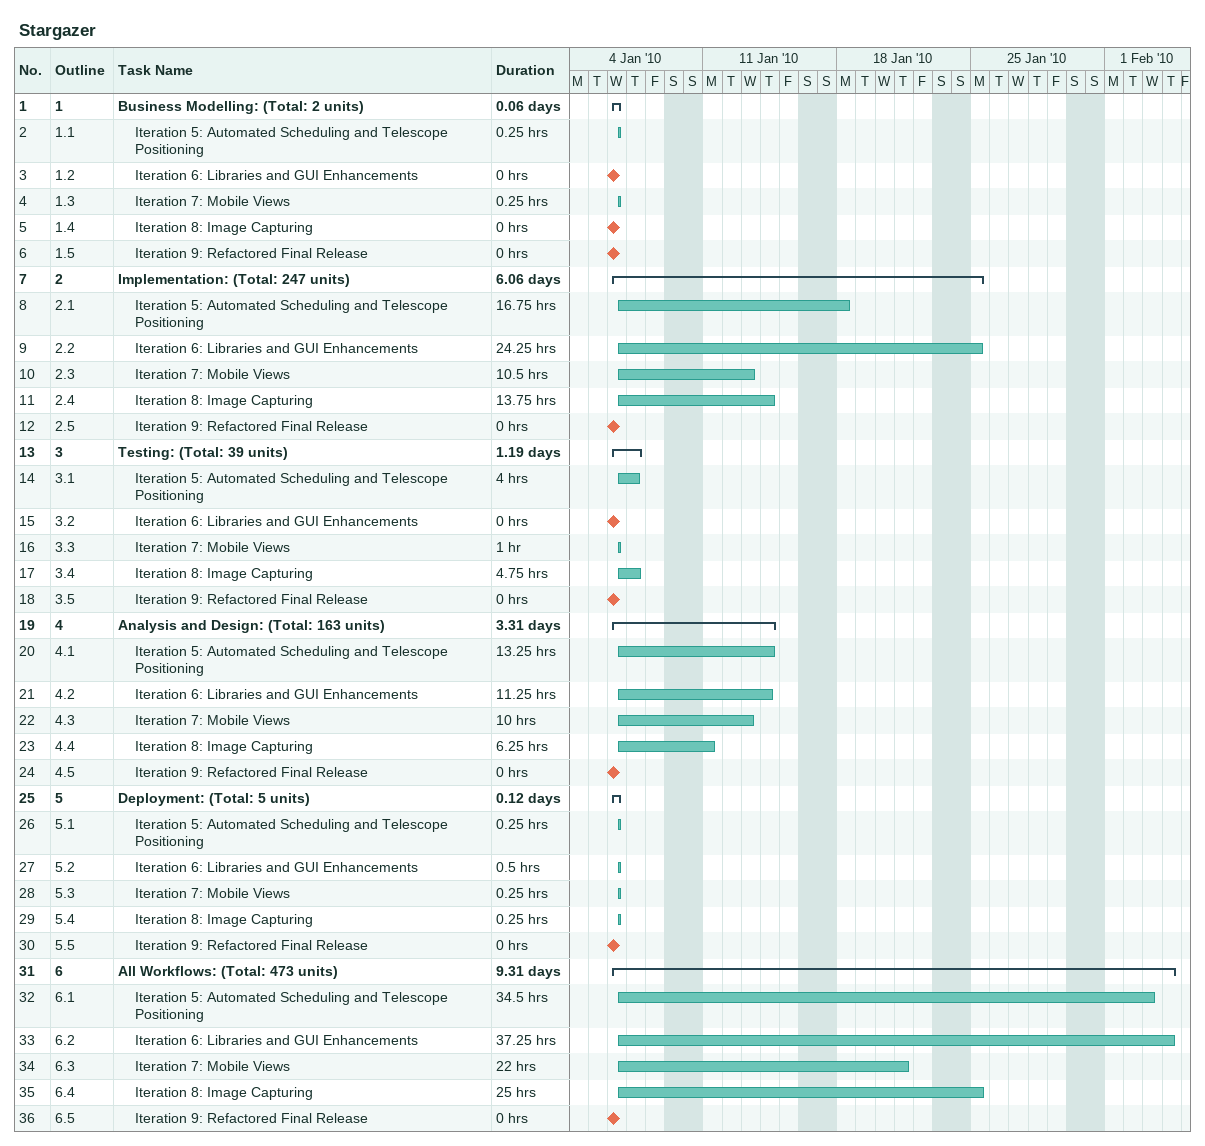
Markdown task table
Stargazer

| ID | WBS | Task | Duration | Start | Finish |
|---|---|---|---|---|---|
| 1 | 1 | **Business Modelling: (Total: 2 units)** | 0.06d | 2010-01-06 | 2010-01-06 |
| 2 | 1.1 | Iteration 5: Automated Scheduling and Telescope Positioning | 0.25h | 2010-01-06 | 2010-01-06 |
| 3 | 1.2 | Iteration 6: Libraries and GUI Enhancements | 0h | 2010-01-06 | 2010-01-06 |
| 4 | 1.3 | Iteration 7: Mobile Views | 0.25h | 2010-01-06 | 2010-01-06 |
| 5 | 1.4 | Iteration 8: Image Capturing | 0h | 2010-01-06 | 2010-01-06 |
| 6 | 1.5 | Iteration 9: Refactored Final Release | 0h | 2010-01-06 | 2010-01-06 |
| 7 | 2 | **Implementation: (Total: 247 units)** | 6.06d | 2010-01-06 | 2010-01-25 |
| 8 | 2.1 | Iteration 5: Automated Scheduling and Telescope Positioning | 16.75h | 2010-01-06 | 2010-01-18 |
| 9 | 2.2 | Iteration 6: Libraries and GUI Enhancements | 24.25h | 2010-01-06 | 2010-01-25 |
| 10 | 2.3 | Iteration 7: Mobile Views | 10.5h | 2010-01-06 | 2010-01-13 |
| 11 | 2.4 | Iteration 8: Image Capturing | 13.75h | 2010-01-06 | 2010-01-14 |
| 12 | 2.5 | Iteration 9: Refactored Final Release | 0h | 2010-01-06 | 2010-01-06 |
| 13 | 3 | **Testing: (Total: 39 units)** | 1.19d | 2010-01-06 | 2010-01-07 |
| 14 | 3.1 | Iteration 5: Automated Scheduling and Telescope Positioning | 4h | 2010-01-06 | 2010-01-07 |
| 15 | 3.2 | Iteration 6: Libraries and GUI Enhancements | 0h | 2010-01-06 | 2010-01-06 |
| 16 | 3.3 | Iteration 7: Mobile Views | 1h | 2010-01-06 | 2010-01-06 |
| 17 | 3.4 | Iteration 8: Image Capturing | 4.75h | 2010-01-06 | 2010-01-07 |
| 18 | 3.5 | Iteration 9: Refactored Final Release | 0h | 2010-01-06 | 2010-01-06 |
| 19 | 4 | **Analysis and Design: (Total: 163 units)** | 3.31d | 2010-01-06 | 2010-01-14 |
| 20 | 4.1 | Iteration 5: Automated Scheduling and Telescope Positioning | 13.25h | 2010-01-06 | 2010-01-14 |
| 21 | 4.2 | Iteration 6: Libraries and GUI Enhancements | 11.25h | 2010-01-06 | 2010-01-14 |
| 22 | 4.3 | Iteration 7: Mobile Views | 10h | 2010-01-06 | 2010-01-13 |
| 23 | 4.4 | Iteration 8: Image Capturing | 6.25h | 2010-01-06 | 2010-01-11 |
| 24 | 4.5 | Iteration 9: Refactored Final Release | 0h | 2010-01-06 | 2010-01-06 |
| 25 | 5 | **Deployment: (Total: 5 units)** | 0.12d | 2010-01-06 | 2010-01-06 |
| 26 | 5.1 | Iteration 5: Automated Scheduling and Telescope Positioning | 0.25h | 2010-01-06 | 2010-01-06 |
| 27 | 5.2 | Iteration 6: Libraries and GUI Enhancements | 0.5h | 2010-01-06 | 2010-01-06 |
| 28 | 5.3 | Iteration 7: Mobile Views | 0.25h | 2010-01-06 | 2010-01-06 |
| 29 | 5.4 | Iteration 8: Image Capturing | 0.25h | 2010-01-06 | 2010-01-06 |
| 30 | 5.5 | Iteration 9: Refactored Final Release | 0h | 2010-01-06 | 2010-01-06 |
| 31 | 6 | **All Workflows: (Total: 473 units)** | 9.31d | 2010-01-06 | 2010-02-04 |
| 32 | 6.1 | Iteration 5: Automated Scheduling and Telescope Positioning | 34.5h | 2010-01-06 | 2010-02-03 |
| 33 | 6.2 | Iteration 6: Libraries and GUI Enhancements | 37.25h | 2010-01-06 | 2010-02-04 |
| 34 | 6.3 | Iteration 7: Mobile Views | 22h | 2010-01-06 | 2010-01-21 |
| 35 | 6.4 | Iteration 8: Image Capturing | 25h | 2010-01-06 | 2010-01-25 |
| 36 | 6.5 | Iteration 9: Refactored Final Release | 0h | 2010-01-06 | 2010-01-06 |
